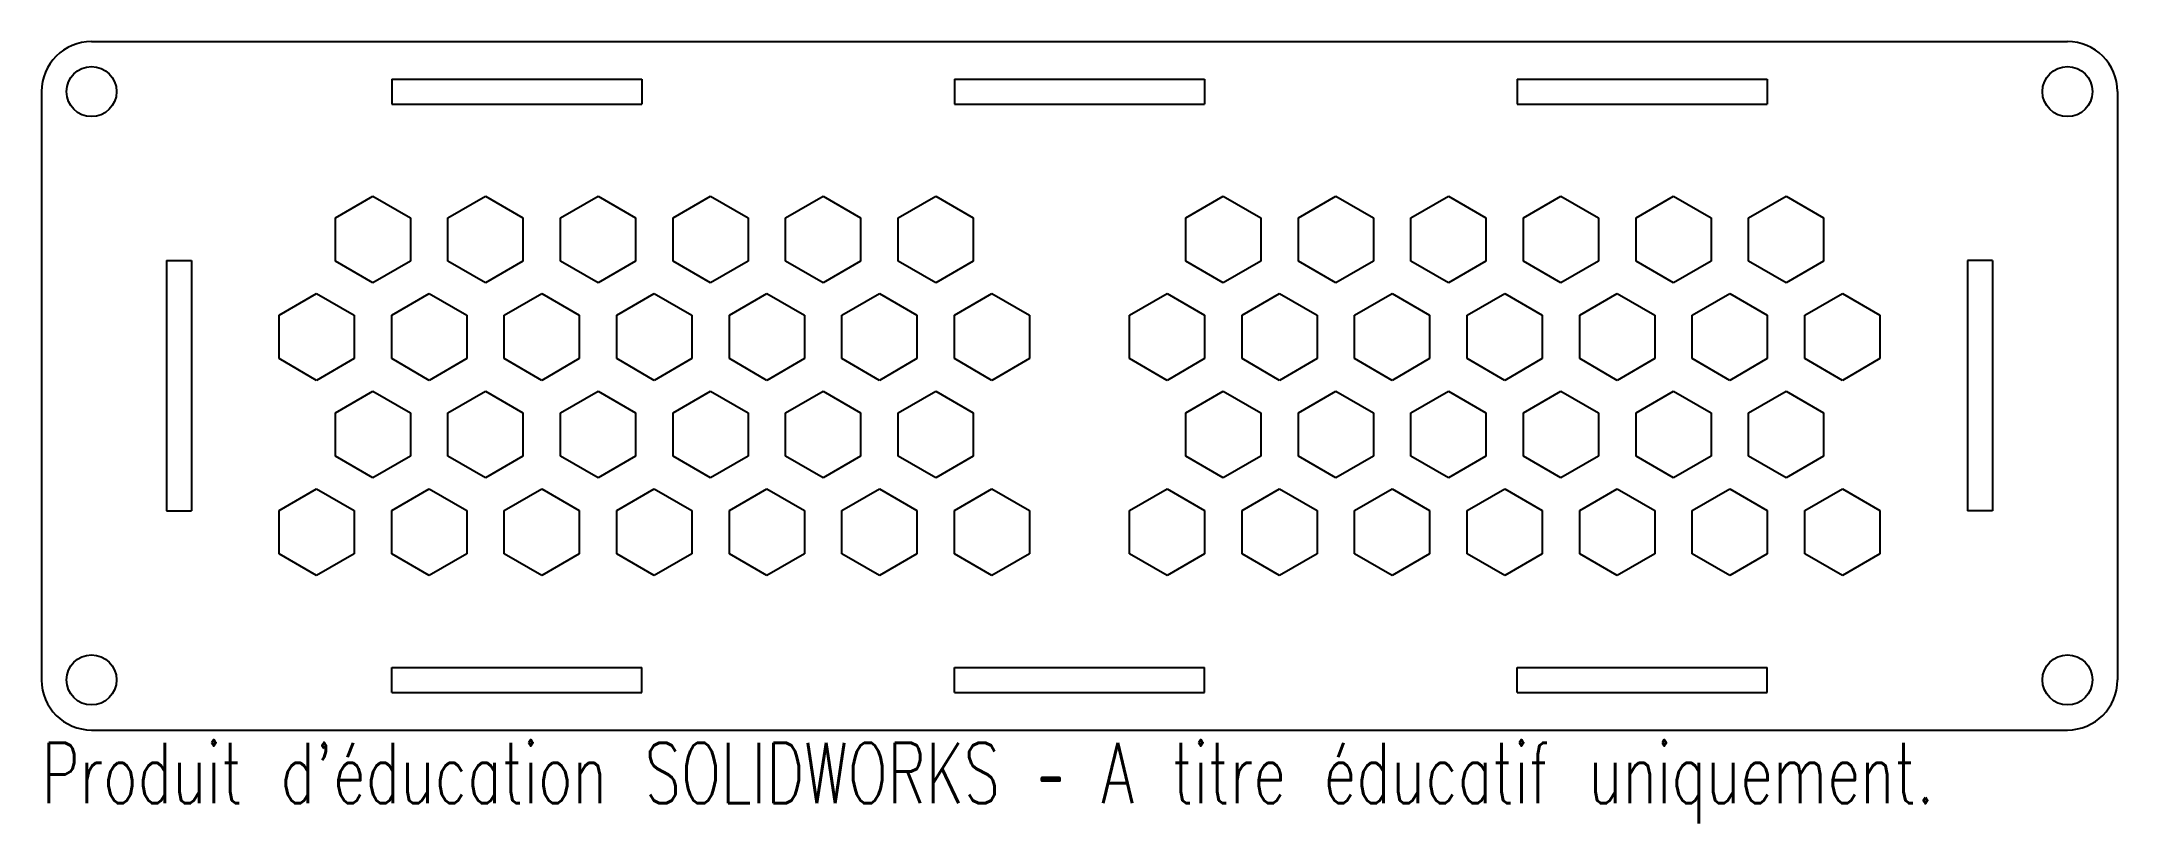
# Model space of a CAD drawing. Header units: millimetres. Extents: x 0 to 166, y -57 to 5.
import ezdxf

# ---------------------------------------------------------------- set-up
doc = ezdxf.new("R2010")
doc.units = ezdxf.units.MM
doc.styles.add('SLDTEXTSTYLE0', font='TXT', dxfattribs={"width": 0.7, "bigfont": 'bigfont'})

msp = doc.modelspace()

# ---------------------------------------------------------------- linework, layer by layer
at = {"color": 7, "linetype": 'Continuous', "lineweight": 25}
for p, q in [((4, 5), (162, 5)), ((28, 2), (48, 2)), ((28, 2), (28, 0)), ((48, 2), (48, 0)), ((73, 2), (73, 0)), ((73, 2), (93, 2)), ((93, 2), (93, 0)), ((118, 2), (118, 0)), ((118, 2), (138, 2)), ((138, 2), (138, 0)), ((0, 1), (0, -46)), ((28, 0), (48, 0)), ((73, 0), (93, 0)), ((118, 0), (138, 0)), ((166, 1), (166, -46)), ((23.5, -9.08), (26.5, -7.34)), ((26.5, -7.34), (29.5, -9.08)), ((32.5, -9.08), (35.5, -7.34)), ((35.5, -7.34), (38.5, -9.08)), ((41.5, -9.08), (44.5, -7.34)), ((44.5, -7.34), (47.5, -9.08)), ((50.5, -9.08), (53.5, -7.34)), ((53.5, -7.34), (56.5, -9.08)), ((59.5, -9.08), (62.5, -7.34)), ((62.5, -7.34), (65.5, -9.08)), ((68.5, -9.08), (71.5, -7.34)), ((71.5, -7.34), (74.5, -9.08)), ((91.5, -9.08), (94.5, -7.34)), ((94.5, -7.34), (97.5, -9.08)), ((100.5, -9.08), (103.5, -7.34)), ((103.5, -7.34), (106.5, -9.08)), ((109.5, -9.08), (112.5, -7.34)), ((112.5, -7.34), (115.5, -9.08)), ((118.5, -9.08), (121.5, -7.34)), ((121.5, -7.34), (124.5, -9.08)), ((127.5, -9.08), (130.5, -7.34)), ((130.5, -7.34), (133.5, -9.08)), ((136.5, -9.08), (139.5, -7.34)), ((139.5, -7.34), (142.5, -9.08)), ((23.5, -12.54), (23.5, -9.08)), ((29.5, -9.08), (29.5, -12.54)), ((32.5, -12.54), (32.5, -9.08)), ((38.5, -9.08), (38.5, -12.54)), ((41.5, -12.54), (41.5, -9.08)), ((47.5, -9.08), (47.5, -12.54)), ((50.5, -12.54), (50.5, -9.08)), ((56.5, -9.08), (56.5, -12.54)), ((59.5, -12.54), (59.5, -9.08)), ((65.5, -9.08), (65.5, -12.54)), ((68.5, -12.54), (68.5, -9.08)), ((74.5, -9.08), (74.5, -12.54)), ((91.5, -12.54), (91.5, -9.08)), ((97.5, -9.08), (97.5, -12.54)), ((100.5, -12.54), (100.5, -9.08)), ((106.5, -9.08), (106.5, -12.54)), ((109.5, -12.54), (109.5, -9.08)), ((115.5, -9.08), (115.5, -12.54)), ((118.5, -12.54), (118.5, -9.08)), ((124.5, -9.08), (124.5, -12.54)), ((127.5, -12.54), (127.5, -9.08)), ((133.5, -9.08), (133.5, -12.54)), ((136.5, -12.54), (136.5, -9.08)), ((142.5, -9.08), (142.5, -12.54)), ((10, -12.5), (10, -32.5)), ((10, -12.5), (12, -12.5)), ((12, -12.5), (12, -32.5)), ((26.5, -14.27), (23.5, -12.54)), ((29.5, -12.54), (26.5, -14.27)), ((35.5, -14.27), (32.5, -12.54)), ((38.5, -12.54), (35.5, -14.27)), ((44.5, -14.27), (41.5, -12.54)), ((47.5, -12.54), (44.5, -14.27)), ((53.5, -14.27), (50.5, -12.54)), ((56.5, -12.54), (53.5, -14.27)), ((62.5, -14.27), (59.5, -12.54)), ((65.5, -12.54), (62.5, -14.27)), ((71.5, -14.27), (68.5, -12.54)), ((74.5, -12.54), (71.5, -14.27)), ((94.5, -14.27), (91.5, -12.54)), ((97.5, -12.54), (94.5, -14.27)), ((103.5, -14.27), (100.5, -12.54)), ((106.5, -12.54), (103.5, -14.27)), ((112.5, -14.27), (109.5, -12.54)), ((115.5, -12.54), (112.5, -14.27)), ((121.5, -14.27), (118.5, -12.54)), ((124.5, -12.54), (121.5, -14.27)), ((130.5, -14.27), (127.5, -12.54)), ((133.5, -12.54), (130.5, -14.27)), ((139.5, -14.27), (136.5, -12.54)), ((142.5, -12.54), (139.5, -14.27)), ((156, -12.5), (154, -12.5)), ((154, -12.5), (154, -32.5)), ((156, -12.5), (156, -32.5)), ((19, -16.87), (22, -15.14)), ((22, -15.14), (25, -16.87)), ((28, -16.87), (31, -15.14)), ((31, -15.14), (34, -16.87)), ((37, -16.87), (40, -15.14)), ((40, -15.14), (43, -16.87)), ((46, -16.87), (49, -15.14)), ((49, -15.14), (52, -16.87)), ((55, -16.87), (58, -15.14)), ((58, -15.14), (61, -16.87)), ((64, -16.87), (67, -15.14)), ((67, -15.14), (70, -16.87)), ((73, -16.87), (76, -15.14)), ((76, -15.14), (79, -16.87)), ((87, -16.87), (90, -15.14)), ((90, -15.14), (93, -16.87)), ((96, -16.87), (99, -15.14)), ((99, -15.14), (102, -16.87)), ((105, -16.87), (108, -15.14)), ((108, -15.14), (111, -16.87)), ((114, -16.87), (117, -15.14)), ((117, -15.14), (120, -16.87)), ((123, -16.87), (126, -15.14)), ((126, -15.14), (129, -16.87)), ((132, -16.87), (135, -15.14)), ((135, -15.14), (138, -16.87)), ((141, -16.87), (144, -15.14)), ((144, -15.14), (147, -16.87)), ((19, -20.33), (19, -16.87)), ((25, -16.87), (25, -20.33)), ((28, -20.33), (28, -16.87)), ((34, -16.87), (34, -20.33)), ((37, -20.33), (37, -16.87)), ((43, -16.87), (43, -20.33)), ((46, -20.33), (46, -16.87)), ((52, -16.87), (52, -20.33)), ((55, -20.33), (55, -16.87)), ((61, -16.87), (61, -20.33)), ((64, -20.33), (64, -16.87)), ((70, -16.87), (70, -20.33)), ((73, -20.33), (73, -16.87)), ((79, -16.87), (79, -20.33)), ((87, -20.33), (87, -16.87)), ((93, -16.87), (93, -20.33)), ((96, -20.33), (96, -16.87)), ((102, -16.87), (102, -20.33)), ((105, -20.33), (105, -16.87)), ((111, -16.87), (111, -20.33)), ((114, -20.33), (114, -16.87)), ((120, -16.87), (120, -20.33)), ((123, -20.33), (123, -16.87)), ((129, -16.87), (129, -20.33)), ((132, -20.33), (132, -16.87)), ((138, -16.87), (138, -20.33)), ((141, -20.33), (141, -16.87)), ((147, -16.87), (147, -20.33)), ((22, -22.07), (19, -20.33)), ((25, -20.33), (22, -22.07)), ((31, -22.07), (28, -20.33)), ((34, -20.33), (31, -22.07)), ((40, -22.07), (37, -20.33)), ((43, -20.33), (40, -22.07)), ((49, -22.07), (46, -20.33)), ((52, -20.33), (49, -22.07)), ((58, -22.07), (55, -20.33)), ((61, -20.33), (58, -22.07)), ((67, -22.07), (64, -20.33)), ((70, -20.33), (67, -22.07)), ((76, -22.07), (73, -20.33)), ((79, -20.33), (76, -22.07)), ((90, -22.07), (87, -20.33)), ((93, -20.33), (90, -22.07)), ((99, -22.07), (96, -20.33)), ((102, -20.33), (99, -22.07)), ((108, -22.07), (105, -20.33)), ((111, -20.33), (108, -22.07)), ((117, -22.07), (114, -20.33)), ((120, -20.33), (117, -22.07)), ((126, -22.07), (123, -20.33)), ((129, -20.33), (126, -22.07)), ((135, -22.07), (132, -20.33)), ((138, -20.33), (135, -22.07)), ((144, -22.07), (141, -20.33)), ((147, -20.33), (144, -22.07)), ((23.5, -24.67), (26.5, -22.93)), ((26.5, -22.93), (29.5, -24.67)), ((32.5, -24.67), (35.5, -22.93)), ((35.5, -22.93), (38.5, -24.67)), ((41.5, -24.67), (44.5, -22.93)), ((44.5, -22.93), (47.5, -24.67)), ((50.5, -24.67), (53.5, -22.93)), ((53.5, -22.93), (56.5, -24.67)), ((59.5, -24.67), (62.5, -22.93)), ((62.5, -22.93), (65.5, -24.67)), ((68.5, -24.67), (71.5, -22.93)), ((71.5, -22.93), (74.5, -24.67)), ((91.5, -24.67), (94.5, -22.93)), ((94.5, -22.93), (97.5, -24.67)), ((100.5, -24.67), (103.5, -22.93)), ((103.5, -22.93), (106.5, -24.67)), ((109.5, -24.67), (112.5, -22.93)), ((112.5, -22.93), (115.5, -24.67)), ((118.5, -24.67), (121.5, -22.93)), ((121.5, -22.93), (124.5, -24.67)), ((127.5, -24.67), (130.5, -22.93)), ((130.5, -22.93), (133.5, -24.67)), ((136.5, -24.67), (139.5, -22.93)), ((139.5, -22.93), (142.5, -24.67)), ((23.5, -28.13), (23.5, -24.67)), ((29.5, -24.67), (29.5, -28.13)), ((32.5, -28.13), (32.5, -24.67)), ((38.5, -24.67), (38.5, -28.13)), ((41.5, -28.13), (41.5, -24.67)), ((47.5, -24.67), (47.5, -28.13)), ((50.5, -28.13), (50.5, -24.67)), ((56.5, -24.67), (56.5, -28.13)), ((59.5, -28.13), (59.5, -24.67)), ((65.5, -24.67), (65.5, -28.13)), ((68.5, -28.13), (68.5, -24.67)), ((74.5, -24.67), (74.5, -28.13)), ((91.5, -28.13), (91.5, -24.67)), ((97.5, -24.67), (97.5, -28.13)), ((100.5, -28.13), (100.5, -24.67)), ((106.5, -24.67), (106.5, -28.13)), ((109.5, -28.13), (109.5, -24.67)), ((115.5, -24.67), (115.5, -28.13)), ((118.5, -28.13), (118.5, -24.67)), ((124.5, -24.67), (124.5, -28.13)), ((127.5, -28.13), (127.5, -24.67)), ((133.5, -24.67), (133.5, -28.13)), ((136.5, -28.13), (136.5, -24.67)), ((142.5, -24.67), (142.5, -28.13)), ((26.5, -29.86), (23.5, -28.13)), ((29.5, -28.13), (26.5, -29.86)), ((35.5, -29.86), (32.5, -28.13)), ((38.5, -28.13), (35.5, -29.86)), ((44.5, -29.86), (41.5, -28.13)), ((47.5, -28.13), (44.5, -29.86)), ((53.5, -29.86), (50.5, -28.13)), ((56.5, -28.13), (53.5, -29.86)), ((62.5, -29.86), (59.5, -28.13)), ((65.5, -28.13), (62.5, -29.86)), ((71.5, -29.86), (68.5, -28.13)), ((74.5, -28.13), (71.5, -29.86)), ((94.5, -29.86), (91.5, -28.13)), ((97.5, -28.13), (94.5, -29.86)), ((103.5, -29.86), (100.5, -28.13)), ((106.5, -28.13), (103.5, -29.86)), ((112.5, -29.86), (109.5, -28.13)), ((115.5, -28.13), (112.5, -29.86)), ((121.5, -29.86), (118.5, -28.13)), ((124.5, -28.13), (121.5, -29.86)), ((130.5, -29.86), (127.5, -28.13)), ((133.5, -28.13), (130.5, -29.86)), ((139.5, -29.86), (136.5, -28.13)), ((142.5, -28.13), (139.5, -29.86)), ((19, -32.46), (22, -30.73)), ((22, -30.73), (25, -32.46)), ((28, -32.46), (31, -30.73)), ((31, -30.73), (34, -32.46)), ((37, -32.46), (40, -30.73)), ((40, -30.73), (43, -32.46)), ((46, -32.46), (49, -30.73)), ((49, -30.73), (52, -32.46)), ((55, -32.46), (58, -30.73)), ((58, -30.73), (61, -32.46)), ((64, -32.46), (67, -30.73)), ((67, -30.73), (70, -32.46)), ((73, -32.46), (76, -30.73)), ((76, -30.73), (79, -32.46)), ((87, -32.46), (90, -30.73)), ((90, -30.73), (93, -32.46)), ((96, -32.46), (99, -30.73)), ((99, -30.73), (102, -32.46)), ((105, -32.46), (108, -30.73)), ((108, -30.73), (111, -32.46)), ((114, -32.46), (117, -30.73)), ((117, -30.73), (120, -32.46)), ((123, -32.46), (126, -30.73)), ((126, -30.73), (129, -32.46)), ((132, -32.46), (135, -30.73)), ((135, -30.73), (138, -32.46)), ((141, -32.46), (144, -30.73)), ((144, -30.73), (147, -32.46)), ((10, -32.5), (12, -32.5)), ((19, -35.92), (19, -32.46)), ((25, -32.46), (25, -35.92)), ((28, -35.92), (28, -32.46)), ((34, -32.46), (34, -35.92)), ((37, -35.92), (37, -32.46)), ((43, -32.46), (43, -35.92)), ((46, -35.92), (46, -32.46)), ((52, -32.46), (52, -35.92)), ((55, -35.92), (55, -32.46)), ((61, -32.46), (61, -35.92)), ((64, -35.92), (64, -32.46)), ((70, -32.46), (70, -35.92)), ((73, -35.92), (73, -32.46)), ((79, -32.46), (79, -35.92)), ((87, -35.92), (87, -32.46)), ((93, -32.46), (93, -35.92)), ((96, -35.92), (96, -32.46)), ((102, -32.46), (102, -35.92)), ((105, -35.92), (105, -32.46)), ((111, -32.46), (111, -35.92)), ((114, -35.92), (114, -32.46)), ((120, -32.46), (120, -35.92)), ((123, -35.92), (123, -32.46)), ((129, -32.46), (129, -35.92)), ((132, -35.92), (132, -32.46)), ((138, -32.46), (138, -35.92)), ((141, -35.92), (141, -32.46)), ((147, -32.46), (147, -35.92)), ((156, -32.5), (154, -32.5)), ((22, -37.66), (19, -35.92)), ((25, -35.92), (22, -37.66)), ((31, -37.66), (28, -35.92)), ((34, -35.92), (31, -37.66)), ((40, -37.66), (37, -35.92)), ((43, -35.92), (40, -37.66)), ((49, -37.66), (46, -35.92)), ((52, -35.92), (49, -37.66)), ((58, -37.66), (55, -35.92)), ((61, -35.92), (58, -37.66)), ((67, -37.66), (64, -35.92)), ((70, -35.92), (67, -37.66)), ((76, -37.66), (73, -35.92)), ((79, -35.92), (76, -37.66)), ((90, -37.66), (87, -35.92)), ((93, -35.92), (90, -37.66)), ((99, -37.66), (96, -35.92)), ((102, -35.92), (99, -37.66)), ((108, -37.66), (105, -35.92)), ((111, -35.92), (108, -37.66)), ((117, -37.66), (114, -35.92)), ((120, -35.92), (117, -37.66)), ((126, -37.66), (123, -35.92)), ((129, -35.92), (126, -37.66)), ((135, -37.66), (132, -35.92)), ((138, -35.92), (135, -37.66)), ((144, -37.66), (141, -35.92)), ((147, -35.92), (144, -37.66)), ((28, -45), (48, -45)), ((28, -47), (28, -45)), ((48, -47), (48, -45)), ((73, -45), (93, -45)), ((73, -47), (73, -45)), ((93, -47), (93, -45)), ((118, -45), (138, -45)), ((118, -47), (118, -45)), ((138, -47), (138, -45)), ((28, -47), (48, -47)), ((73, -47), (93, -47)), ((118, -47), (138, -47)), ((4, -50), (162, -50))]:
    msp.add_line(p, q, dxfattribs=at)
for centre in [(4, 1), (162, 1), (4, -46), (162, -46)]:
    msp.add_circle(centre, 2, dxfattribs=at)
for centre, start, end in [((4, 1), 90, 180), ((162, 1), 0, 90), ((4, -46), 180, 270), ((162, -46), 270, 0)]:
    msp.add_arc(centre, 4, start, end, dxfattribs=at)

# ---------------------------------------------------------------- texts
at = {"color": 7, "linetype": 'Continuous', "insert": (0, -51.02), "char_height": 4.8336, "attachment_point": 1, "style": 'SLDTEXTSTYLE0'}
msp.add_mtext("Produit d'éducation SOLIDWORKS – A titre éducatif uniquement.", dxfattribs=at)

doc.saveas('drawing.dxf')
